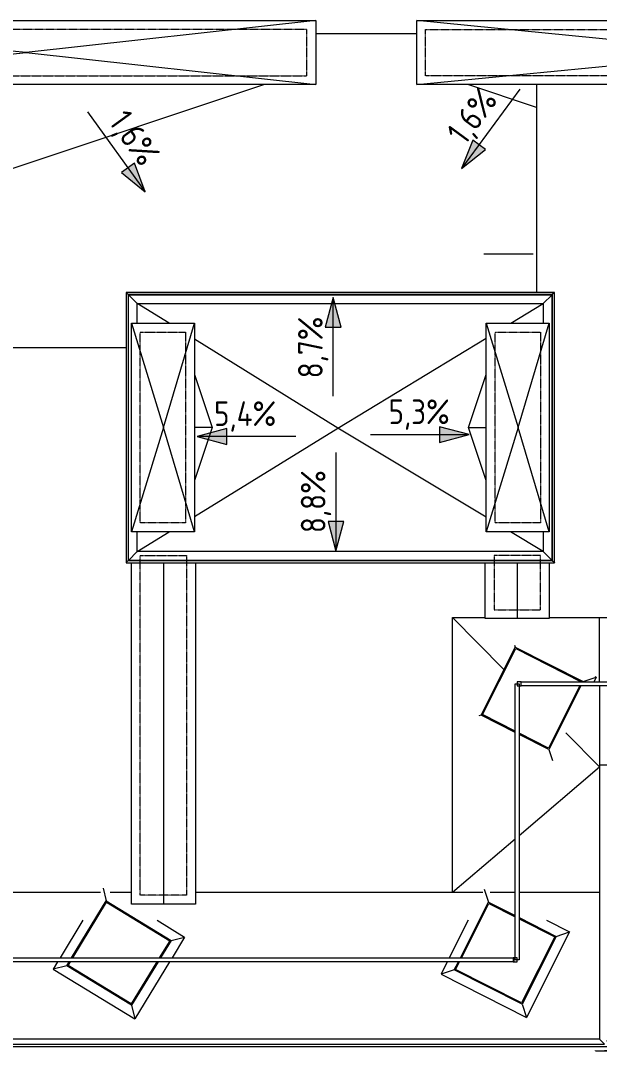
# Model space of a CAD drawing. Header units: millimetres. Extents: x -515342 to 330399, y -224905 to 507333.
# Drawn here: x -348247 to -342372, y 487988 to 498391 of the extents above; entities that cross this region are included whole.
import ezdxf

# ---------------------------------------------------------------- set-up
doc = ezdxf.new("R2010")
doc.units = ezdxf.units.MM
doc.linetypes.add('ADSK_Невидимые', pattern=[5, 3, -2])
for name, color, linetype, lineweight in [('Витраж', 7, 'Continuous', 0), ('Крыша', 7, 'Continuous', 0), ('Линии', 7, 'Continuous', 0), ('Марки', 7, 'Continuous', 0), ('Обобщенные модели', 7, 'Continuous', 0), ('Ограждение', 7, 'Continuous', 0), ('Размеры', 7, 'Continuous', 0), ('Стены', 7, 'Continuous', 0), ('Стены наружные', 7, 'Continuous', 0)]:
    doc.layers.add(name, color=color, linetype=linetype, lineweight=lineweight)
doc.styles.add('GOST Common_1', font='', dxfattribs={"width": 0.9, "height": 250})
doc.styles.get('GOST Common_1').set_extended_font_data('GOST Common')

# ---------------------------------------------------------------- blocks, each defined once
blk = doc.blocks.new('Ограждение - Ограждение-9651618-О_АР_П_Крыша')
at = {"layer": 'Ограждение'}
for p, q in [((12032, 6768), (12032, 4027)), ((16378, 6768), (12032, 6768)), ((12054, 6746), (12033, 6767)), ((16377, 6767), (16356, 6746)), ((16378, 4027), (16378, 6768)), ((12054, 6746), (12054, 4049)), ((16356, 6746), (12054, 6746)), ((12055, 4050), (12055, 6745)), ((12145, 6655), (12055, 6745)), ((12055, 6745), (16355, 6745)), ((16355, 6745), (16265, 6655)), ((16355, 6745), (16355, 4050)), ((16356, 4049), (16356, 6746)), ((12145, 4140), (12055, 4050)), ((16265, 4140), (16355, 4050)), ((12032, 4027), (16378, 4027)), ((12054, 4049), (12033, 4028)), ((12054, 4049), (16356, 4049)), ((16355, 4050), (12055, 4050)), ((16356, 4049), (16377, 4028))]:
    blk.add_line(p, q, dxfattribs=at)
for points in [[(12033, 6767), (12033, 6767), (12032, 6768), (12032, 6768), (12032, 6768), (12032, 6768)], [(16378, 6768), (16378, 6768), (16378, 6768), (16378, 6768), (16377, 6767), (16377, 6767)], [(12055, 6745), (12055, 6745), (12055, 6745), (12054, 6746), (12054, 6746), (12054, 6746)], [(16356, 6746), (16356, 6746), (16356, 6746), (16355, 6745), (16355, 6745), (16355, 6745)], [(12033, 4028), (12033, 4028), (12032, 4027), (12032, 4027), (12032, 4027), (12032, 4027)], [(12055, 4050), (12055, 4050), (12055, 4050), (12054, 4049), (12054, 4049), (12054, 4049)], [(16355, 4050), (16355, 4050), (16355, 4050), (16356, 4049), (16356, 4049), (16356, 4049)], [(16377, 4028), (16377, 4028), (16378, 4027), (16378, 4027), (16378, 4027), (16378, 4027)]]:
    blk.add_open_spline(points, degree=3, dxfattribs=at)
blk = doc.blocks.new('Ограждение - Ограждение-9809147-О_АР_П_Крыша')
at = {"layer": 'Ограждение'}
for p, q in [((16885, -855), (16835, -805)), ((122, -878), (16908, -878)), ((144, -856), (16886, -856)), ((145, -855), (16885, -855))]:
    blk.add_line(p, q, dxfattribs=at)
blk = doc.blocks.new('Прямоугольный импост - АР_Импост_40х40 _стойка ограждения на кровле_-10057260-О_АР_П_Крыша')
at = {"layer": 'Витраж'}
for p, q in [((675, 20), (975, 20)), ((975, -20), (675, -20))]:
    blk.add_line(p, q, dxfattribs=at)
blk = doc.blocks.new('Прямоугольный импост - АР_Импост_40х40 _стойка ограждения на кровле_-10061760-О_АР_П_Крыша')
at = {"layer": 'Витраж'}
for p, q in [((15675, 20), (15967, 20)), ((15967, 20), (15967, -20)), ((15967, -20), (15675, -20))]:
    blk.add_line(p, q, dxfattribs=at)
blk = doc.blocks.new('Прямоугольный импост - АР_Импост_40х40 _стойка ограждения на кровле_-10061410-О_АР_П_Крыша')
at = {"layer": 'Витраж'}
for p, q in [((15980, 2800), (16020, 2800)), ((15980, 2700), (15980, 2800)), ((16020, 2800), (16020, 2700))]:
    blk.add_line(p, q, dxfattribs=at)
blk = doc.blocks.new('Прямоугольный импост - АР_Импост_40х40 _стойка ограждения на кровле_-10059441-О_АР_П_Крыша')
at = {"layer": 'Витраж'}
for p, q in [((375, -20), (375, 20)), ((375, 20), (675, 20)), ((675, -20), (375, -20))]:
    blk.add_line(p, q, dxfattribs=at)
blk = doc.blocks.new('Прямоугольный импост - АР_Импост_40х40 _стойка ограждения на кровле_-10059241-О_АР_П_Крыша')
at = {"layer": 'Витраж'}
for p, q in [((16040, 2780), (16040, 2820)), ((16040, 2820), (16340, 2820)), ((16340, 2780), (16040, 2780))]:
    blk.add_line(p, q, dxfattribs=at)
blk = doc.blocks.new('Прямоугольный импост - АР_Импост_40х40 _стойка ограждения на кровле_-10061404-О_АР_П_Крыша')
at = {"layer": 'Витраж'}
for p, q in [((0, 20), (-40, 20)), ((-40, 20), (-40, -20)), ((0, -20), (0, 20)), ((-40, -20), (0, -20))]:
    blk.add_line(p, q, dxfattribs=at)
blk = doc.blocks.new('Прямоугольный импост - АР_Импост_40х40 _поручень ограждения на кровле_-10061694-О_АР_П_Крыша')
at = {"layer": 'Витраж'}
for p, q in [((-40, -20), (-40, 20)), ((-40, 20), (0, 20)), ((0, 20), (0, -20)), ((0, -20), (-40, -20))]:
    blk.add_line(p, q, dxfattribs=at)
blk = doc.blocks.new('ASVP_Марка_Крыша - Типоразмер_Марка-702032-О_АР_П_Крыша')
at = {"layer": 'Марки'}
blk.add_line((-2.5, 0), (2.5, 0), dxfattribs=at)
blk = doc.blocks.new('Влж_Детали для желоба - Угол 90гр 125-9912225-О_АР_П_Крыша')
at = {"layer": 'Обобщенные модели'}
for p, q in [((-126, 155), (-125, 155)), ((-126, 155), (-126, -64)), ((-125, 62), (-125, -63)), ((-126, -64), (92, -64)), ((-125, -63), (0, -63)), ((92, -63), (92, -64))]:
    blk.add_line(p, q, dxfattribs=at)
blk.add_open_spline([(-22, 40), (-23, 40), (-26, 37), (-30, 32), (-35, 28), (-39, 24), (-42, 20), (-46, 16), (-50, 12), (-54, 8), (-58, 4), (-63, 0), (-67, -4), (-71, -8), (-75, -12), (-79, -16), (-83, -20), (-86, -24), (-90, -28), (-94, -31), (-97, -35), (-102, -39), (-106, -43), (-110, -47), (-113, -50), (-117, -54), (-120, -58), (-124, -61), (-125, -63), (-125, -63)], degree=3, knots=[0.2759446, 0.2759446, 0.2759446, 0.2759446, 0.2916667, 0.3333333, 0.3541667, 0.375, 0.3958333, 0.4166667, 0.4375, 0.4583333, 0.4791667, 0.5, 0.5208333, 0.5416667, 0.5625, 0.5833333, 0.6041667, 0.625, 0.6458333, 0.6666667, 0.6875, 0.7083333, 0.75, 0.7708333, 0.7916667, 0.8333333, 0.875, 0.9166667, 1, 1, 1, 1], dxfattribs=at)

msp = doc.modelspace()

# ---------------------------------------------------------------- hatches: boundary and pattern name
at = {"layer": 'Размеры'}
for points in [[(-343770.8305, 496889.9246), (-343528.539, 497084.2351), (-343658.1552, 497179.3482)], [(-346980.6296, 496654.9713), (-347091.5348, 496945.0778), (-347221.7295, 496850.7582)], [(-345074.1805, 495581.5919), (-345154.5653, 495281.5919), (-344993.7958, 495281.5919)], [(-343694.4284, 494192.346), (-343994.4284, 494272.7308), (-343994.4284, 494111.9613)], [(-346453.9326, 494173.3584), (-346153.9326, 494092.9737), (-346153.9326, 494253.7432)], [(-345045.6991, 493011.9638), (-344965.3143, 493311.9638), (-345126.0839, 493311.9638)]]:
    msp.add_hatch(color=256, dxfattribs=at).paths.add_polyline_path(points)

# ---------------------------------------------------------------- linework, layer by layer
at = {"layer": 'Крыша'}
for p, q in [((-348189.3392, 498066.4811), (-351482.0024, 498391.4811)), ((-351482.0024, 498391.4811), (-345252.0024, 498391.4811)), ((-345252.0024, 498391.4811), (-348189.3392, 498066.4811)), ((-345252.0024, 498391.4811), (-345252.0024, 497741.4811)), ((-344227.0024, 497741.4811), (-344227.0024, 498391.4811)), ((-340913.7315, 498066.4811), (-344227.0024, 498391.4811)), ((-344227.0024, 498391.4811), (-337497.0024, 498391.4811)), ((-344227.0024, 498256.4811), (-345252.0024, 498256.4811)), ((-351482.0024, 497741.4811), (-348189.3392, 498066.4811)), ((-348189.3392, 498066.4811), (-345252.0024, 497741.4811)), ((-344227.0024, 497741.4811), (-340913.7315, 498066.4811)), ((-345252.0024, 497741.4811), (-351482.0024, 497741.4811)), ((-345772.0024, 497741.4811), (-348367.0024, 496876.4811)), ((-337497.0024, 497741.4811), (-344227.0024, 497741.4811)), ((-343012.0024, 497509.8145), (-343707.0024, 497741.4811)), ((-343012.0024, 497741.4811), (-343012.0024, 495634.7145)), ((-347062.0024, 495321.4811), (-347062.0024, 495521.4811)), ((-346739.9226, 495321.4811), (-347062.0024, 495521.4811)), ((-347062.0024, 495521.4811), (-342942.0024, 495521.4811)), ((-343272.4495, 495321.4811), (-342942.0024, 495521.4811)), ((-342942.0024, 495521.4811), (-342942.0024, 495321.4811)), ((-347122.0024, 495321.4811), (-346482.0024, 495321.4811)), ((-347122.0024, 495321.4811), (-346797.0024, 494263.9811)), ((-347122.0024, 493206.4811), (-347122.0024, 495321.4811)), ((-346797.0024, 494263.9811), (-346482.0024, 495321.4811)), ((-346482.0024, 495321.4811), (-346482.0024, 493206.4811)), ((-343522.0024, 495321.4811), (-342882.0024, 495321.4811)), ((-343522.0024, 495321.4811), (-343197.0024, 494263.9811)), ((-343522.0024, 493206.4811), (-343522.0024, 495321.4811)), ((-343197.0024, 494263.9811), (-342882.0024, 495321.4811)), ((-342882.0024, 495321.4811), (-342882.0024, 493206.4811)), ((-345028.4175, 494258.6981), (-346482.0024, 495161.322)), ((-345028.4175, 494258.6981), (-343522.0024, 495170.4416)), ((-347175.2358, 495071.4811), (-349222.99, 495071.4811)), ((-346482.0024, 494801.4811), (-346302.8358, 494263.9811)), ((-343701.1691, 494263.9811), (-343522.0024, 494801.4811)), ((-346797.0024, 494263.9811), (-347122.0024, 493206.4811)), ((-346482.0024, 493206.4811), (-346797.0024, 494263.9811)), ((-346302.8358, 494263.9811), (-346482.0024, 493726.4811)), ((-346302.8358, 494263.9811), (-346482.0024, 494263.9811)), ((-346482.0024, 493363.6267), (-345028.4175, 494258.6981)), ((-343522.0024, 493354.5834), (-345028.4175, 494258.6981)), ((-343701.1691, 494263.9811), (-343522.0024, 494263.9811)), ((-343522.0024, 493726.4811), (-343701.1691, 494263.9811)), ((-343197.0024, 494263.9811), (-343522.0024, 493206.4811)), ((-342882.0024, 493206.4811), (-343197.0024, 494263.9811)), ((-346482.0024, 493206.4811), (-347122.0024, 493206.4811)), ((-347062.0024, 493006.4811), (-347062.0024, 493206.4811)), ((-347062.0024, 493006.4811), (-346737.2049, 493206.4811)), ((-342882.0024, 493206.4811), (-343522.0024, 493206.4811)), ((-342942.0024, 493006.4811), (-343275.2378, 493206.4811)), ((-342942.0024, 493206.4811), (-342942.0024, 493006.4811)), ((-342942.0024, 493006.4811), (-347062.0024, 493006.4811)), ((-347122.0024, 489431.4811), (-347122.0024, 492893.2477)), ((-346797.0024, 492893.2477), (-346797.0024, 489431.4811)), ((-346472.0024, 492893.2477), (-346472.0024, 489431.4811)), ((-343532.0024, 492326.4811), (-343532.0024, 492893.3404)), ((-343207.0024, 492893.2976), (-343207.0024, 492326.4811)), ((-342882.0024, 492893.2547), (-342882.0024, 492326.4811)), ((-343862.0024, 489551.4811), (-343862.0024, 492336.4212)), ((-343347.2912, 491813.5929), (-343862.0024, 492336.4212)), ((-343862.0024, 492336.4212), (-343532.0024, 492336.4212)), ((-342882.0024, 492326.4811), (-343532.0024, 492326.4811)), ((-342882.0024, 492336.4212), (-331937.1516, 492336.4212)), ((-342372.0024, 491686.4811), (-342372.0024, 492336.4212)), ((-343560.4089, 491352.7999), (-343222.0258, 492022.1256)), ((-343222.0258, 492022.1256), (-342558.117, 491686.4811)), ((-342571.5379, 491646.4811), (-342891.0832, 491014.4169)), ((-342372.0024, 491646.4811), (-342372.0024, 488061.4811)), ((-343227.0024, 491184.2436), (-343560.4089, 491352.7999)), ((-342891.0832, 491014.4169), (-343187.0024, 491164.0213)), ((-342372.0024, 490822.9237), (-342713.3162, 491169.62)), ((-274382.0024, 490841.4212), (-342372.0024, 490841.4212)), ((-343187.0024, 490127.4702), (-342372.0024, 490822.9237)), ((-343862.0024, 489551.4811), (-343227.0024, 490093.3375)), ((-350153.9453, 489551.4811), (-347434.807, 489551.4811)), ((-347336.4035, 489551.4811), (-347122.0024, 489551.4811)), ((-346472.0024, 489551.4811), (-343554.6547, 489551.4811)), ((-343482.7428, 489551.4811), (-343227.0024, 489551.4811)), ((-343187.0024, 489551.4811), (-342372.0024, 489551.4811)), ((-347716.872, 488886.4811), (-347373.0351, 489450.4395)), ((-347373.0351, 489450.4395), (-346732.6677, 489060.0173)), ((-346472.0024, 489431.4811), (-347122.0024, 489431.4811)), ((-343772.8132, 488886.4811), (-343493.5339, 489438.8991)), ((-343493.5339, 489438.8991), (-343227.0024, 489304.1519)), ((-343187.0024, 489283.9296), (-342824.2082, 489100.516)), ((-342824.2082, 489100.516), (-343162.5912, 488431.1903)), ((-346732.6677, 489060.0173), (-346838.47, 488886.4811)), ((-347763.4574, 488810.0721), (-347741.2594, 488846.4811)), ((-347123.0899, 488419.6498), (-347763.4574, 488810.0721)), ((-346862.8574, 488846.4811), (-347123.0899, 488419.6498)), ((-343831.9169, 488769.5733), (-343793.0356, 488846.4811)), ((-343162.5912, 488431.1903), (-343831.9169, 488769.5733)), ((-342372.0024, 488061.4811), (-359012.0024, 488061.4811))]:
    msp.add_line(p, q, dxfattribs=at)
at = {"layer": 'Линии', "linetype": 'ADSK_Невидимые'}
for p, q in [((-345342.0024, 498301.4811), (-351392.0024, 498301.4811)), ((-345342.0024, 497831.4811), (-345342.0024, 498301.4811)), ((-344137.0024, 498301.4811), (-337587.0024, 498301.4811)), ((-344137.0024, 497831.4811), (-344137.0024, 498301.4811)), ((-351392.0024, 497831.4811), (-345342.0024, 497831.4811)), ((-337587.0024, 497831.4811), (-344137.0024, 497831.4811)), ((-347032.0024, 495231.4811), (-346572.0024, 495231.4811)), ((-347032.0024, 493296.4811), (-347032.0024, 495231.4811)), ((-346572.0024, 495231.4811), (-346572.0024, 493296.4811)), ((-343432.0024, 495231.4811), (-342972.0024, 495231.4811)), ((-343432.0024, 493296.4811), (-343432.0024, 495231.4811)), ((-342972.0024, 495231.4811), (-342972.0024, 493296.4811)), ((-346572.0024, 493296.4811), (-347032.0024, 493296.4811)), ((-342972.0024, 493296.4811), (-343432.0024, 493296.4811)), ((-347032.0024, 492966.4811), (-346562.0024, 492966.4811)), ((-347032.0024, 489521.4811), (-347032.0024, 492966.4811)), ((-346562.0024, 492966.4811), (-346562.0024, 489521.4811)), ((-343442.0024, 492966.4811), (-343442.0024, 492416.4811)), ((-342972.0024, 492966.4811), (-343442.0024, 492966.4811)), ((-342972.0024, 492416.4811), (-342972.0024, 492966.4811)), ((-343442.0024, 492416.4811), (-342972.0024, 492416.4811)), ((-346562.0024, 489521.4811), (-347032.0024, 489521.4811))]:
    msp.add_line(p, q, dxfattribs=at)
at = {"layer": 'Размеры'}
for p, q in [((-343179.2192, 497696.148), (-343770.8305, 496889.9246)), ((-347567.305, 497464.7935), (-346980.6296, 496654.9713)), ((-343658.1552, 497179.3482), (-343770.8305, 496889.9246)), ((-343770.8305, 496889.9246), (-343528.539, 497084.2351)), ((-343528.539, 497084.2351), (-343658.1552, 497179.3482)), ((-347091.5348, 496945.0778), (-347221.7295, 496850.7582)), ((-346980.6296, 496654.9713), (-347091.5348, 496945.0778)), ((-347221.7295, 496850.7582), (-346980.6296, 496654.9713)), ((-345074.1805, 495581.5919), (-345154.5653, 495281.5919)), ((-344993.7958, 495281.5919), (-345074.1805, 495581.5919)), ((-345074.1805, 494581.5919), (-345074.1805, 495581.5919)), ((-345154.5653, 495281.5919), (-344993.7958, 495281.5919)), ((-343694.4284, 494192.346), (-343994.4284, 494272.7308)), ((-343994.4284, 494272.7308), (-343994.4284, 494111.9613)), ((-346153.9326, 494253.7432), (-346453.9326, 494173.3584)), ((-346453.9326, 494173.3584), (-346153.9326, 494092.9737)), ((-345453.9326, 494173.3584), (-346453.9326, 494173.3584)), ((-346153.9326, 494092.9737), (-346153.9326, 494253.7432)), ((-344694.4284, 494192.346), (-343694.4284, 494192.346)), ((-343994.4284, 494111.9613), (-343694.4284, 494192.346)), ((-345045.6991, 494011.9638), (-345045.6991, 493011.9638)), ((-344965.3143, 493311.9638), (-345126.0839, 493311.9638)), ((-345126.0839, 493311.9638), (-345045.6991, 493011.9638)), ((-345045.6991, 493011.9638), (-344965.3143, 493311.9638))]:
    msp.add_line(p, q, dxfattribs=at)
at = {"layer": 'Стены'}
for p, q in [((-343233.3695, 492056.6667), (-343226.4384, 492035.5617)), ((-342539.264, 491688.1551), (-342404.9028, 491732.2808)), ((-342404.9028, 491732.2808), (-342426.2702, 491690.016)), ((-342419.5989, 491739.7106), (-342404.9028, 491732.2808)), ((-343573.845, 491348.3873), (-343596.5378, 491340.9348)), ((-342886.6706, 491000.9807), (-342849.2052, 490886.8999)), ((-347408.0779, 489594.9579), (-347376.3677, 489464.1834)), ((-343541.1745, 489583.9629), (-343497.9464, 489452.3352)), ((-347613.3106, 489267.6513), (-347845.7042, 488886.4811)), ((-346861.9177, 489267.6513), (-346581.4852, 489096.6759)), ((-343703.3679, 489267.6513), (-343896.0716, 488886.4811)), ((-342910.9973, 489267.6513), (-342676.4109, 489149.0543)), ((-346718.9238, 489063.3499), (-346581.4852, 489096.6759)), ((-346581.4852, 489096.6759), (-346709.6378, 488886.4811)), ((-342676.4109, 489149.0543), (-343114.0529, 488283.393)), ((-342810.772, 489104.9286), (-342676.4109, 489149.0543)), ((-347870.0916, 488846.4811), (-347914.6399, 488773.4134)), ((-347777.2013, 488806.7395), (-347914.6399, 488773.4134)), ((-347914.6399, 488773.4134), (-347086.4313, 488268.4673)), ((-346734.0251, 488846.4811), (-347086.4313, 488268.4673)), ((-343916.2939, 488846.4811), (-343979.7142, 488721.0351)), ((-343845.353, 488765.1608), (-343979.7142, 488721.0351)), ((-343979.7142, 488721.0351), (-343114.0529, 488283.393)), ((-347119.7573, 488405.906), (-347086.4313, 488268.4673)), ((-343158.1786, 488417.7542), (-343114.0529, 488283.393))]:
    msp.add_line(p, q, dxfattribs=at)
at = {"layer": 'Стены наружные'}
for p, q in [((-343573.845, 491348.3873), (-343226.4384, 492035.5617)), ((-343226.4384, 492035.5617), (-342539.264, 491688.1551)), ((-342539.264, 491688.1551), (-342540.1103, 491686.4811)), ((-342560.3326, 491646.4811), (-342886.6706, 491000.9807)), ((-343227.0024, 491173.0383), (-343573.845, 491348.3873)), ((-342886.6706, 491000.9807), (-343187.0024, 491152.8159)), ((-347728.584, 488886.4811), (-347376.3677, 489464.1834)), ((-347376.3677, 489464.1834), (-346718.9238, 489063.3499)), ((-343784.0186, 488886.4811), (-343497.9464, 489452.3352)), ((-343497.9464, 489452.3352), (-343227.0024, 489315.3572)), ((-343187.0024, 489295.1349), (-342810.772, 489104.9286)), ((-342810.772, 489104.9286), (-343158.1786, 488417.7542)), ((-346718.9238, 489063.3499), (-346826.758, 488886.4811)), ((-347777.2013, 488806.7395), (-347752.9714, 488846.4811)), ((-347119.7573, 488405.906), (-347777.2013, 488806.7395)), ((-346851.1454, 488846.4811), (-347119.7573, 488405.906)), ((-343845.353, 488765.1608), (-343804.2409, 488846.4811)), ((-343158.1786, 488417.7542), (-343845.353, 488765.1608))]:
    msp.add_line(p, q, dxfattribs=at)

# ---------------------------------------------------------------- block references
at = {"layer": 'Витраж'}
for name, p, rotation in [('Прямоугольный импост - АР_Импост_40х40 _стойка ограждения на кровле_-10061404-О_АР_П_Крыша', (-343207.0024, 491666.4811), 180), ('Прямоугольный импост - АР_Импост_40х40 _стойка ограждения на кровле_-10057260-О_АР_П_Крыша', (-343207.0024, 490591.4811), 90.0000000000002), ('Прямоугольный импост - АР_Импост_40х40 _стойка ограждения на кровле_-10057260-О_АР_П_Крыша', (-343207.0024, 490291.4811), 90.0000000000002), ('Прямоугольный импост - АР_Импост_40х40 _стойка ограждения на кровле_-10057260-О_АР_П_Крыша', (-343207.0024, 489991.4811), 89.99999999999977), ('Прямоугольный импост - АР_Импост_40х40 _стойка ограждения на кровле_-10057260-О_АР_П_Крыша', (-343207.0024, 489691.4811), 90.0000000000002), ('Прямоугольный импост - АР_Импост_40х40 _стойка ограждения на кровле_-10057260-О_АР_П_Крыша', (-343207.0024, 489391.4811), 90.0000000000002), ('Прямоугольный импост - АР_Импост_40х40 _стойка ограждения на кровле_-10057260-О_АР_П_Крыша', (-343207.0024, 489091.4811), 90.0000000000002), ('Прямоугольный импост - АР_Импост_40х40 _стойка ограждения на кровле_-10057260-О_АР_П_Крыша', (-343207.0024, 488791.4811), 89.99999999999977), ('Прямоугольный импост - АР_Импост_40х40 _стойка ограждения на кровле_-10057260-О_АР_П_Крыша', (-343207.0024, 488491.4811), 90.0000000000002), ('Прямоугольный импост - АР_Импост_40х40 _стойка ограждения на кровле_-10059441-О_АР_П_Крыша', (-343207.0024, 488491.4811), 90.0000000000002)]:
    msp.add_blockref(name, p, dxfattribs=dict(at, rotation=rotation))
for name, p in [('Прямоугольный импост - АР_Импост_40х40 _стойка ограждения на кровле_-10059241-О_АР_П_Крыша', (-359207.0024, 488866.4811)), ('Прямоугольный импост - АР_Импост_40х40 _стойка ограждения на кровле_-10057260-О_АР_П_Крыша', (-343542.0024, 491666.4811)), ('Прямоугольный импост - АР_Импост_40х40 _стойка ограждения на кровле_-10057260-О_АР_П_Крыша', (-343242.0024, 491666.4811)), ('Прямоугольный импост - АР_Импост_40х40 _стойка ограждения на кровле_-10061410-О_АР_П_Крыша', (-359207.0024, 488866.4811)), ('Прямоугольный импост - АР_Импост_40х40 _стойка ограждения на кровле_-10057260-О_АР_П_Крыша', (-349007.0024, 488866.4811)), ('Прямоугольный импост - АР_Импост_40х40 _стойка ограждения на кровле_-10057260-О_АР_П_Крыша', (-348707.0024, 488866.4811)), ('Прямоугольный импост - АР_Импост_40х40 _стойка ограждения на кровле_-10057260-О_АР_П_Крыша', (-348407.0024, 488866.4811)), ('Прямоугольный импост - АР_Импост_40х40 _стойка ограждения на кровле_-10057260-О_АР_П_Крыша', (-348107.0024, 488866.4811)), ('Прямоугольный импост - АР_Импост_40х40 _стойка ограждения на кровле_-10057260-О_АР_П_Крыша', (-347807.0024, 488866.4811)), ('Прямоугольный импост - АР_Импост_40х40 _стойка ограждения на кровле_-10057260-О_АР_П_Крыша', (-347507.0024, 488866.4811)), ('Прямоугольный импост - АР_Импост_40х40 _стойка ограждения на кровле_-10057260-О_АР_П_Крыша', (-347207.0024, 488866.4811)), ('Прямоугольный импост - АР_Импост_40х40 _стойка ограждения на кровле_-10057260-О_АР_П_Крыша', (-346907.0024, 488866.4811)), ('Прямоугольный импост - АР_Импост_40х40 _стойка ограждения на кровле_-10057260-О_АР_П_Крыша', (-346607.0024, 488866.4811)), ('Прямоугольный импост - АР_Импост_40х40 _стойка ограждения на кровле_-10057260-О_АР_П_Крыша', (-346307.0024, 488866.4811)), ('Прямоугольный импост - АР_Импост_40х40 _стойка ограждения на кровле_-10057260-О_АР_П_Крыша', (-346007.0024, 488866.4811)), ('Прямоугольный импост - АР_Импост_40х40 _стойка ограждения на кровле_-10057260-О_АР_П_Крыша', (-345707.0024, 488866.4811)), ('Прямоугольный импост - АР_Импост_40х40 _стойка ограждения на кровле_-10057260-О_АР_П_Крыша', (-345407.0024, 488866.4811)), ('Прямоугольный импост - АР_Импост_40х40 _стойка ограждения на кровле_-10057260-О_АР_П_Крыша', (-345107.0024, 488866.4811)), ('Прямоугольный импост - АР_Импост_40х40 _стойка ограждения на кровле_-10057260-О_АР_П_Крыша', (-344807.0024, 488866.4811)), ('Прямоугольный импост - АР_Импост_40х40 _стойка ограждения на кровле_-10057260-О_АР_П_Крыша', (-344507.0024, 488866.4811)), ('Прямоугольный импост - АР_Импост_40х40 _стойка ограждения на кровле_-10061760-О_АР_П_Крыша', (-359207.0024, 488866.4811))]:
    msp.add_blockref(name, p, dxfattribs=at)
at = {"layer": 'Витраж', "extrusion": (0, 0, -1), "rotation": 180}
msp.add_blockref('Прямоугольный импост - АР_Импост_40х40 _поручень ограждения на кровле_-10061694-О_АР_П_Крыша', (343207.0024, 488866.4811), dxfattribs=at)
at = {"layer": 'Марки', "xscale": 99.99999999999993, "yscale": 99.99999999999993, "zscale": 99.99999999999993}
msp.add_blockref('ASVP_Марка_Крыша - Типоразмер_Марка-702032-О_АР_П_Крыша', (-343295.7086, 496026.8768), dxfattribs=at)
at = {"layer": 'Обобщенные модели', "rotation": 90.0000000000001}
msp.add_blockref('Влж_Детали для желоба - Угол 90гр 125-9912225-О_АР_П_Крыша', (-342258.6048, 488071.4811), dxfattribs=at)
at = {"layer": 'Ограждение'}
for name in ['Ограждение - Ограждение-9651618-О_АР_П_Крыша', 'Ограждение - Ограждение-9809147-О_АР_П_Крыша']:
    msp.add_blockref(name, (-359207.0024, 488866.4811), dxfattribs=at)

# ---------------------------------------------------------------- texts
at = {"layer": 'Размеры', "char_height": 250, "attachment_point": 1, "line_spacing_factor": 1.022761, "style": 'GOST Common_1'}
for s, insert, width, rotation in [('1,6%', (-343938.1291, 497264.8787), 712.029696, 53.72856342), ('1,6%', (-347159.1523, 497509.411), 712.029696, 305.92143907), ('8,7%', (-345430.8876, 494763.542), 763.31997, 90), ('8,8%', (-345402.4062, 493193.9138), 763.31997, 90)]:
    msp.add_mtext(s, dxfattribs=dict(at, insert=insert, width=width, rotation=rotation))
for s, insert, width in [('5,4%', (-346283.2966, 494530.0655), 790.473645), ('5,3%', (-344512.4784, 494549.0531), 763.31997)]:
    msp.add_mtext(s, dxfattribs=dict(at, insert=insert, width=width))

doc.saveas('drawing.dxf')
